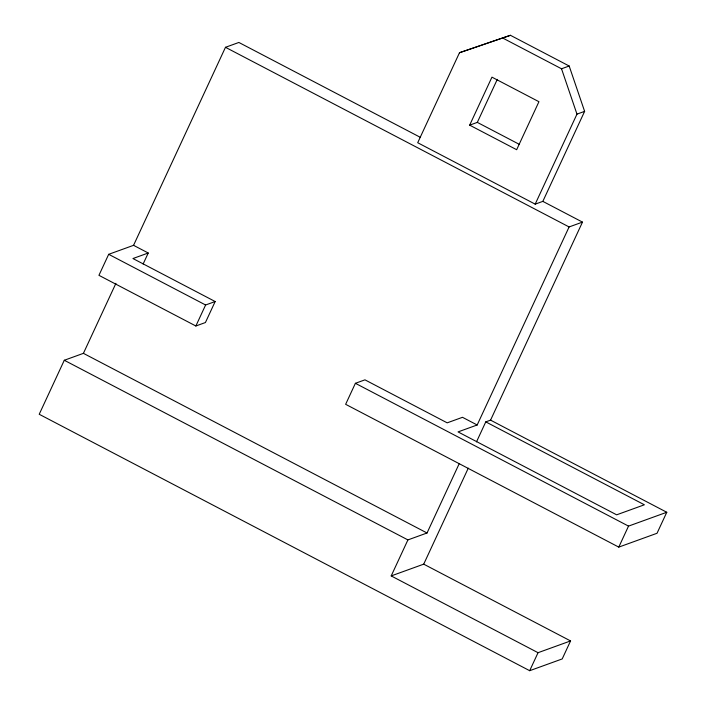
<?xml version="1.0" encoding="UTF-8"?>
<svg xmlns="http://www.w3.org/2000/svg" width="706" height="706" viewBox="0 0 706 706"><rect width="100%" height="100%" fill="white"/><g stroke="black" fill="none" stroke-linecap="round" stroke-linejoin="round"><path stroke-width="1.06" d="M108.689 254.319L98.937 275.322L195.862 325.995L205.42 322.536L215.171 301.533L132.94 258.537L148.242 253.004L133.558 245.326L108.689 254.319L205.605 304.992L215.171 301.533M115.916 283.335L83.414 353.344L64.29 360.263L39.218 414.272L529.685 670.7L562.205 658.936L570.563 640.933L423.715 564.156L391.195 575.919L538.043 652.697L570.563 640.933M133.558 245.326L225.479 47.302L238.866 42.457L420.476 137.405M143.133 264.009L148.242 253.004M195.862 325.995L205.605 304.992M459.491 52.721L417.705 142.727L535.183 204.149L542.835 201.378L584.621 111.371L569.177 66.011L510.438 35.3L459.491 52.721L510.438 35.3M469.667 125.147L491.95 77.148L538.943 101.708L516.66 149.716L469.667 125.147L477.318 122.385L497.28 79.381M542.835 201.378L582.485 222.108L569.098 226.953L477.177 424.986L462.492 417.308L447.189 422.841L364.958 379.846L355.392 383.305L345.64 404.309L618.774 547.115L657.03 533.268L666.782 512.265L490.564 420.141L485.781 421.87L476.497 441.868M535.183 204.149L576.97 114.134L561.526 68.782L502.787 38.071M391.195 575.919L407.909 539.913L427.033 532.995L459.068 463.983M423.715 564.156L468.281 468.149M490.564 420.141L582.485 222.108M529.685 670.7L538.043 652.697M618.774 547.115L628.525 526.111L666.782 512.265M561.526 68.782L569.177 66.011M576.97 114.134L584.621 111.371M477.177 424.986L458.044 431.904L616.647 514.824L644.375 504.79L485.781 421.87M477.318 122.385L519.51 144.448M225.479 47.302L569.098 226.953M355.392 383.305L628.525 526.111M83.414 353.344L427.033 532.995M64.29 360.263L407.909 539.913"/></g></svg>
